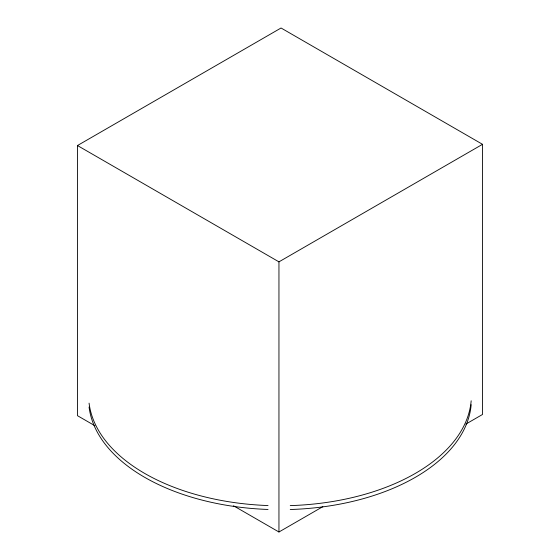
<?xml version="1.0" encoding="UTF-8"?>
<svg xmlns="http://www.w3.org/2000/svg" width="560" height="560" viewBox="0 0 560 560"><rect width="100%" height="100%" fill="white"/><g stroke="black" fill="none" stroke-linecap="round" stroke-linejoin="round"><path stroke-width="0.84" d="M94.899 425.74L77.476 415.681L77.476 145.537L281.05 28L482.524 144.319L482.524 414.463L465.878 424.081M77.476 145.537L278.95 261.856L482.524 144.319M233.499 505.764L278.95 532L322.84 506.66M278.95 261.856L278.95 532M471.17 404.691A191.408 110.509 0 0 1 290.248 509.516M268.051 509.46A191.408 110.509 0 0 1 89.075 407.05M471.17 400.785A191.408 110.509 0 0 1 290.248 505.61M268.051 505.554A191.408 110.509 0 0 1 89.075 403.144"/></g></svg>
